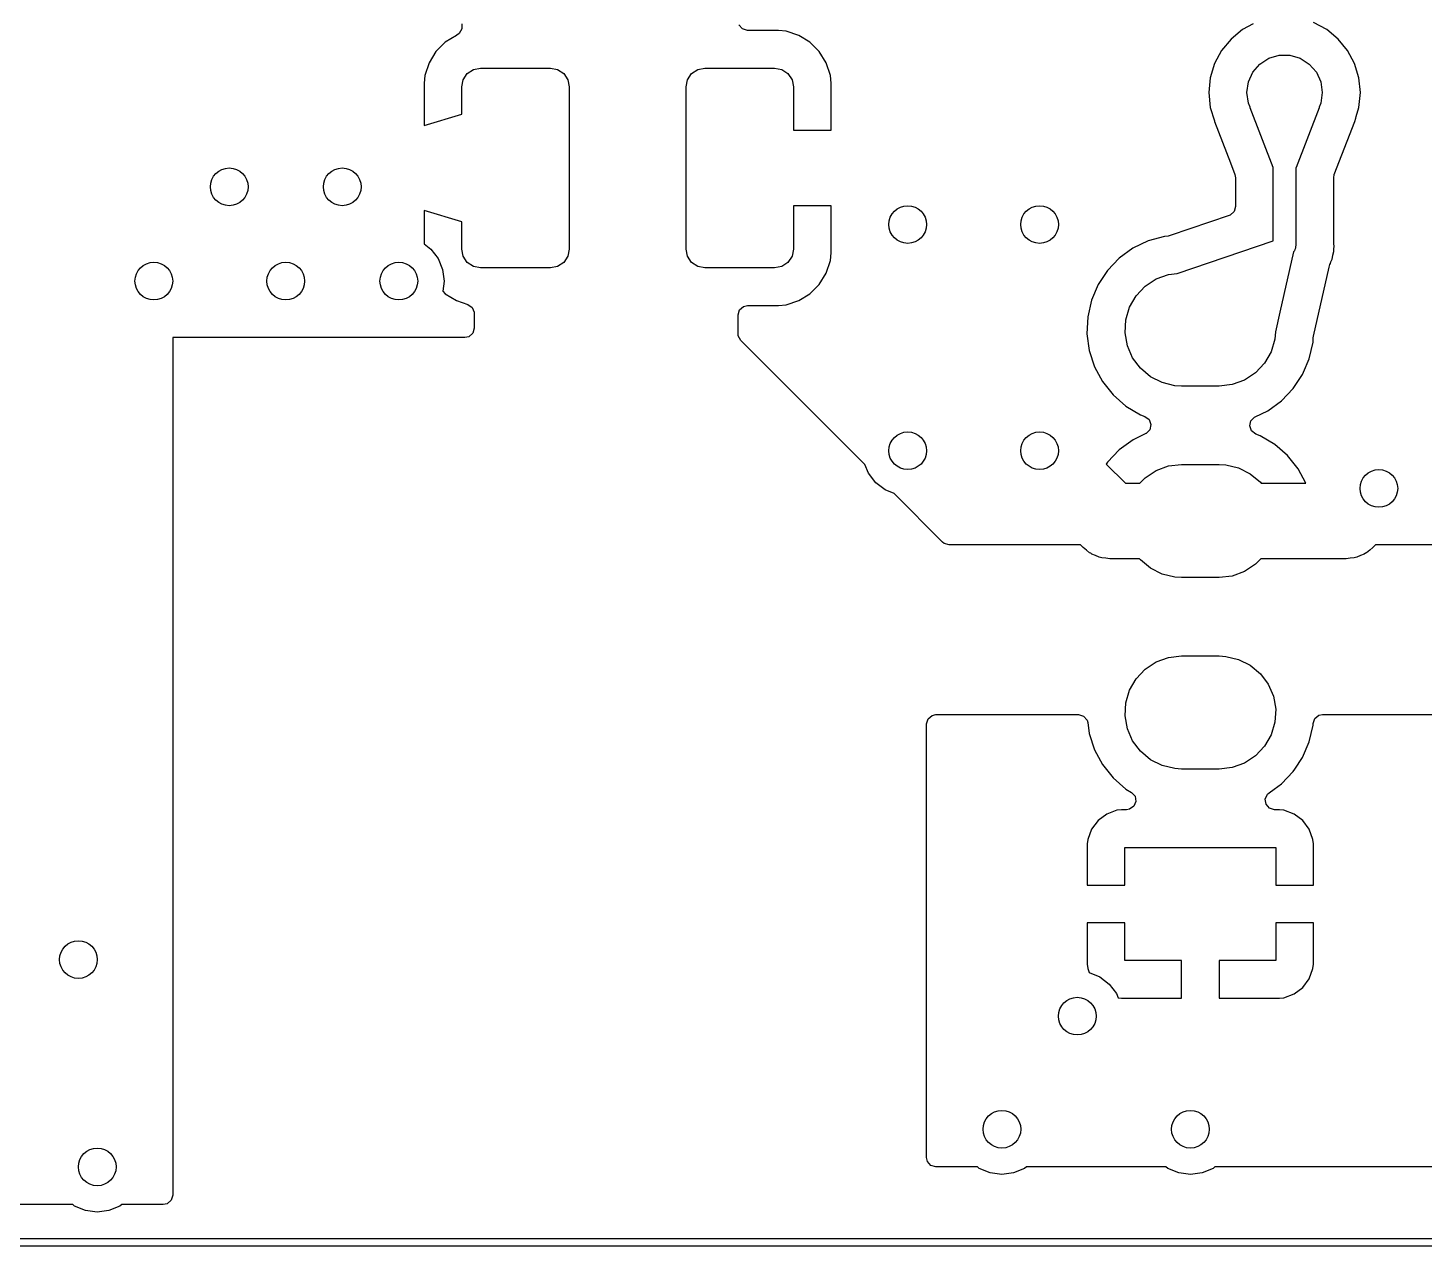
# Model space of a CAD drawing. Extents: x 90 to 175, y -109.5 to -35.9.
# Drawn here: x 140.08 to 158.6, y -100.05 to -83.89 of the extents above; entities that cross this region are included whole.
import ezdxf

# ---------------------------------------------------------------- set-up
doc = ezdxf.new("R2010")
doc.units = 0
doc.layers.add('BLACK', color=7, linetype='CONTINUOUS')

msp = doc.modelspace()

# ---------------------------------------------------------------- linework, layer by layer
at = {"layer": 'BLACK', "linetype": 'CONTINUOUS'}
for p, q in [((145.834167, -83.836469), (145.837284, -83.906269)), ((149.556961, -83.905315), (149.511206, -83.852511)), ((156.331416, -83.839281), (156.191467, -83.914086)), ((157.308532, -83.914086), (157.134733, -83.821188)), ((145.765884, -83.990639), (145.616655, -84.082684)), ((145.769279, -83.989056), (145.765884, -83.990639)), ((145.80217, -83.966674), (145.769279, -83.989056)), ((145.837284, -83.906269), (145.80217, -83.966674)), ((149.624, -83.925), (149.556961, -83.905315)), ((150.034985, -83.925), (149.624, -83.925)), ((150.137689, -83.935493), (150.034985, -83.925)), ((150.137696, -83.935494), (150.137689, -83.935493)), ((150.304118, -83.990641), (150.137696, -83.935494)), ((150.304123, -83.990643), (150.304118, -83.990641)), ((150.453344, -84.082684), (150.304123, -83.990643)), ((156.039116, -84.039116), (155.91409, -84.19146)), ((156.19146, -83.91409), (156.039116, -84.039116)), ((156.191467, -83.914086), (156.19146, -83.91409)), ((157.308539, -83.91409), (157.308532, -83.914086)), ((157.460883, -84.039116), (157.308539, -83.91409)), ((157.585909, -84.19146), (157.460883, -84.039116)), ((145.492684, -84.206655), (145.400643, -84.355876)), ((145.616655, -84.082684), (145.492684, -84.206655)), ((150.577315, -84.206655), (150.453344, -84.082684)), ((150.669356, -84.355876), (150.577315, -84.206655)), ((155.914086, -84.191467), (155.821188, -84.365266)), ((155.91409, -84.19146), (155.914086, -84.191467)), ((156.542292, -84.295184), (156.678843, -84.255089)), ((156.678843, -84.255089), (156.821157, -84.255089)), ((156.821157, -84.255089), (156.957708, -84.295184)), ((157.585913, -84.191467), (157.585909, -84.19146)), ((157.678811, -84.365266), (157.585913, -84.191467)), ((145.400641, -84.355881), (145.345494, -84.522303)), ((145.400643, -84.355876), (145.400641, -84.355881)), ((145.908224, -84.498224), (145.98933, -84.44403)), ((145.98933, -84.44403), (146.085002, -84.425001)), ((146.085002, -84.425001), (147.009999, -84.425)), ((147.009999, -84.425), (147.10567, -84.44403)), ((147.10567, -84.44403), (147.186776, -84.498224)), ((148.883224, -84.498224), (148.96433, -84.44403)), ((148.96433, -84.44403), (149.060002, -84.425001)), ((149.060002, -84.425001), (149.984999, -84.425)), ((149.984999, -84.425), (150.08067, -84.44403)), ((150.08067, -84.44403), (150.161776, -84.498224)), ((150.669358, -84.355881), (150.669356, -84.355876)), ((150.724505, -84.522303), (150.669358, -84.355881)), ((155.821188, -84.365266), (155.763975, -84.55387)), ((156.329373, -84.47968), (156.42257, -84.372125)), ((156.42257, -84.372125), (156.542292, -84.295184)), ((156.957708, -84.295184), (157.07743, -84.372125)), ((157.07743, -84.372125), (157.170627, -84.47968)), ((157.678811, -84.365269), (157.678811, -84.365266)), ((157.678814, -84.365273), (157.678811, -84.365269)), ((157.736024, -84.553868), (157.678814, -84.365273)), ((145.345493, -84.52231), (145.335, -84.625014)), ((145.335, -84.625014), (145.335, -85.186623)), ((145.345494, -84.522303), (145.345493, -84.52231)), ((145.835, -84.675001), (145.85403, -84.57933)), ((145.85403, -84.57933), (145.908224, -84.498224)), ((147.186776, -84.498224), (147.24097, -84.57933)), ((147.24097, -84.57933), (147.259999, -84.675002)), ((148.81, -84.675001), (148.82903, -84.57933)), ((148.82903, -84.57933), (148.883224, -84.498224)), ((150.161776, -84.498224), (150.21597, -84.57933)), ((150.21597, -84.57933), (150.234999, -84.675002)), ((150.724506, -84.52231), (150.724505, -84.522303)), ((150.734999, -84.625014), (150.724506, -84.52231)), ((150.735, -84.625027), (150.734999, -84.625014)), ((150.735, -85.25), (150.735, -84.625027)), ((155.763975, -84.55387), (155.744659, -84.75)), ((156.25, -84.75), (156.270254, -84.609134)), ((156.270254, -84.609134), (156.329373, -84.47968)), ((157.170627, -84.47968), (157.229746, -84.609134)), ((157.229746, -84.609134), (157.25, -84.75)), ((157.755341, -84.75), (157.736024, -84.553868)), ((145.835, -85.0375), (145.835, -84.675001)), ((147.259999, -84.675002), (147.26, -86.824999)), ((148.810001, -86.824998), (148.81, -84.675001)), ((150.234999, -84.675002), (150.234999, -85.25)), ((155.744659, -84.75), (155.763975, -84.94613)), ((156.270254, -84.890866), (156.25, -84.75)), ((157.25, -84.75), (157.229746, -84.890866)), ((157.736024, -84.946132), (157.755341, -84.75)), ((155.763975, -84.94613), (155.818669, -85.12643)), ((156.29355, -84.941877), (156.270254, -84.890866)), ((156.292161, -84.951973), (156.292381, -84.943021)), ((156.597111, -85.742511), (156.292161, -84.951973)), ((156.292381, -84.943021), (156.29355, -84.941877)), ((157.207838, -84.951973), (156.902889, -85.742511)), ((157.229746, -84.890866), (157.206408, -84.941968)), ((157.206408, -84.941968), (157.20774, -84.943305)), ((157.20774, -84.943305), (157.207838, -84.951973)), ((157.698711, -85.069131), (157.736024, -84.946132)), ((145.335, -85.186623), (145.835, -85.0375)), ((155.818669, -85.12643), (155.819771, -85.130578)), ((155.819771, -85.130578), (155.820532, -85.133897)), ((155.820532, -85.133897), (155.820533, -85.1339)), ((155.820533, -85.1339), (155.820534, -85.133903)), ((155.820534, -85.133903), (156.031621, -85.681114)), ((157.408809, -85.835541), (157.679472, -85.133884)), ((157.679471, -85.133885), (157.694441, -85.088896)), ((157.679472, -85.133884), (157.679471, -85.133885)), ((157.694441, -85.088896), (157.694444, -85.088866)), ((157.694444, -85.088866), (157.698711, -85.069131)), ((150.234999, -85.25), (150.735, -85.25)), ((156.031621, -85.681114), (156.091191, -85.835541)), ((156.599754, -85.746573), (156.597111, -85.742511)), ((156.902889, -85.742511), (156.9, -85.745545)), ((156.9, -85.745545), (156.9, -86.775)), ((156.091191, -85.835541), (156.0995, -85.880169)), ((156.0995, -85.880169), (156.0995, -86.261956)), ((156.6, -85.746674), (156.599754, -85.746573)), ((156.6, -86.712868), (156.6, -85.746674)), ((157.4005, -85.880168), (157.408809, -85.835541)), ((157.4005, -86.741389), (157.4005, -85.880168)), ((150.735, -86.25), (150.235, -86.25)), ((150.235, -86.25), (150.235, -86.824999)), ((150.735, -86.874972), (150.735, -86.25)), ((156.0995, -86.261956), (156.079815, -86.328995)), ((145.835001, -86.4625), (145.335, -86.313376)), ((145.335, -86.313376), (145.335, -86.757241)), ((145.835001, -86.824998), (145.835001, -86.4625)), ((156.015603, -86.379292), (155.232691, -86.646872)), ((156.027011, -86.37475), (156.015603, -86.379292)), ((156.079815, -86.328995), (156.027011, -86.37475)), ((155.158304, -86.657124), (154.941339, -86.717003)), ((155.15831, -86.657123), (155.158304, -86.657124)), ((155.158312, -86.657123), (155.15831, -86.657123)), ((155.203709, -86.653036), (155.158312, -86.657123)), ((155.232691, -86.646872), (155.203709, -86.653036)), ((145.335, -86.757241), (145.424264, -86.825736)), ((145.424264, -86.825736), (145.519615, -86.95)), ((145.85403, -86.92067), (145.835001, -86.824998)), ((147.26, -86.824999), (147.24097, -86.92067)), ((148.82903, -86.92067), (148.810001, -86.824998)), ((150.235, -86.824999), (150.21597, -86.92067)), ((154.738525, -86.814671), (154.556427, -86.946973)), ((154.738533, -86.814667), (154.738525, -86.814671)), ((154.941326, -86.717008), (154.738533, -86.814667)), ((154.941339, -86.717003), (154.941326, -86.717008)), ((155.326388, -87.149058), (156.59816, -86.714399)), ((156.59816, -86.714399), (156.59853, -86.714337)), ((156.59853, -86.714337), (156.6, -86.712868)), ((156.879904, -86.85), (156.866108, -86.863795)), ((156.885015, -86.830925), (156.879904, -86.85)), ((156.894889, -86.813823), (156.885015, -86.830925)), ((156.9, -86.775), (156.894889, -86.794074)), ((156.894889, -86.794074), (156.894889, -86.813823)), ((157.388417, -86.904234), (157.4005, -86.857177)), ((157.400775, -86.747227), (157.4005, -86.741389)), ((157.4005, -86.835955), (157.402027, -86.816555)), ((157.4005, -86.857177), (157.4005, -86.835955)), ((157.405347, -86.795595), (157.400775, -86.747227)), ((157.402027, -86.816555), (157.405347, -86.795595)), ((145.519615, -86.95), (145.579555, -87.094709)), ((145.908224, -87.001776), (145.85403, -86.92067)), ((145.98933, -87.05597), (145.908224, -87.001776)), ((147.186776, -87.001776), (147.10567, -87.05597)), ((147.24097, -86.92067), (147.186776, -87.001776)), ((148.883224, -87.001776), (148.82903, -86.92067)), ((148.96433, -87.05597), (148.883224, -87.001776)), ((150.161776, -87.001776), (150.08067, -87.05597)), ((150.21597, -86.92067), (150.161776, -87.001776)), ((150.669358, -87.144118), (150.724505, -86.977696)), ((150.724505, -86.977696), (150.724506, -86.977689)), ((150.724506, -86.977689), (150.734999, -86.874985)), ((150.734999, -86.874985), (150.735, -86.874972)), ((154.556425, -86.946974), (154.400866, -87.109676)), ((154.556427, -86.946973), (154.556425, -86.946974)), ((156.866108, -86.863795), (156.685927, -87.661415)), ((157.339223, -87.063537), (157.351512, -87.031126)), ((157.351512, -87.031126), (157.359627, -87.016368)), ((157.359627, -87.016368), (157.364904, -86.995808)), ((157.364904, -86.995808), (157.371206, -86.977403)), ((157.371206, -86.977403), (157.379636, -86.957926)), ((157.379636, -86.957926), (157.387235, -86.909945)), ((157.387235, -86.909945), (157.388417, -86.904234)), ((145.579555, -87.094709), (145.6, -87.25)), ((146.085001, -87.075), (145.98933, -87.05597)), ((147.009998, -87.074999), (146.085001, -87.075)), ((147.10567, -87.05597), (147.009998, -87.074999)), ((149.060001, -87.075), (148.96433, -87.05597)), ((149.984998, -87.074999), (149.060001, -87.075)), ((150.08067, -87.05597), (149.984998, -87.074999)), ((150.577315, -87.293344), (150.669356, -87.144123)), ((150.669356, -87.144123), (150.669358, -87.144118)), ((154.400866, -87.109676), (154.276863, -87.297533)), ((154.900409, -87.317967), (155.045901, -87.222276)), ((155.045901, -87.222276), (155.209538, -87.162716)), ((155.209538, -87.162716), (155.326388, -87.149058)), ((157.132294, -87.979569), (157.339223, -87.063537)), ((145.6, -87.25), (145.582472, -87.383132)), ((145.582472, -87.383132), (145.616655, -87.417315)), ((150.453344, -87.417315), (150.577315, -87.293344)), ((154.276863, -87.297533), (154.188399, -87.504504)), ((154.780908, -87.444631), (154.900409, -87.317967)), ((145.616655, -87.417315), (145.765876, -87.509356)), ((145.765876, -87.509356), (145.765883, -87.509359)), ((145.765883, -87.509359), (145.915003, -87.558772)), ((145.915003, -87.558772), (145.972449, -87.598544)), ((149.519685, -87.631961), (149.572489, -87.586206)), ((149.572489, -87.586206), (149.624, -87.575)), ((149.624, -87.575), (150.034973, -87.575)), ((150.034973, -87.575), (150.034985, -87.574999)), ((150.034985, -87.574999), (150.137689, -87.564506)), ((150.137689, -87.564506), (150.137696, -87.564505)), ((150.137696, -87.564505), (150.304118, -87.509358)), ((150.304118, -87.509358), (150.304123, -87.509356)), ((150.304123, -87.509356), (150.453344, -87.417315)), ((154.188395, -87.504517), (154.13831, -87.723957)), ((154.188399, -87.504504), (154.188395, -87.504517)), ((154.643894, -87.762264), (154.693838, -87.59544)), ((154.693838, -87.59544), (154.780908, -87.444631)), ((145.972449, -87.598544), (145.999272, -87.66306)), ((145.999272, -87.66306), (146, -87.676478)), ((146, -87.676478), (146, -87.876)), ((149.5, -87.699), (149.519685, -87.631961)), ((149.5, -87.948638), (149.5, -87.699)), ((154.138308, -87.723968), (154.12821, -87.948825)), ((154.13831, -87.723957), (154.138308, -87.723968)), ((154.633769, -87.936109), (154.643894, -87.762264)), ((156.685927, -87.661415), (156.626942, -87.922529)), ((145.980315, -87.943039), (145.927511, -87.988794)), ((146, -87.876), (145.980315, -87.943039)), ((149.502834, -87.974996), (149.5, -87.948638)), ((154.12821, -87.948825), (154.12821, -87.94883)), ((154.12821, -87.94883), (154.158425, -88.171887)), ((154.664008, -88.107602), (154.633769, -87.936109)), ((156.626942, -87.922529), (156.621106, -88.022736)), ((145.876, -88), (142, -88)), ((142, -88), (142, -99.3755)), ((145.927511, -87.988794), (145.876, -88)), ((149.536319, -88.036319), (149.502834, -87.974996)), ((151.18116, -89.68116), (149.536319, -88.036319)), ((154.732981, -88.2675), (154.664008, -88.107602)), ((156.621106, -88.022736), (156.571162, -88.18956)), ((157.076603, -88.280488), (157.126691, -88.061037)), ((157.126691, -88.061037), (157.129372, -88.001317)), ((157.129372, -88.001317), (157.132294, -87.979569)), ((154.158425, -88.171887), (154.158426, -88.17189)), ((154.158426, -88.17189), (154.227983, -88.385965)), ((154.83697, -88.407181), (154.732981, -88.2675)), ((156.571162, -88.18956), (156.484092, -88.340369)), ((156.999876, -88.46), (157.0766, -88.280495)), ((157.076599, -88.280495), (157.076603, -88.280488)), ((157.0766, -88.280495), (157.076599, -88.280495)), ((154.227983, -88.385965), (154.334646, -88.584178)), ((154.970368, -88.519116), (154.83697, -88.407181)), ((155.125985, -88.597269), (154.970368, -88.519116)), ((156.364591, -88.467033), (156.219099, -88.562724)), ((156.484092, -88.340369), (156.364591, -88.467033)), ((156.864132, -88.675325), (156.988135, -88.487468)), ((156.988135, -88.487468), (156.999876, -88.46)), ((154.334646, -88.584178), (154.334648, -88.584181)), ((154.334648, -88.584181), (154.474989, -88.760163)), ((155.29543, -88.637429), (155.125985, -88.597269)), ((155.3825, -88.6425), (155.29543, -88.637429)), ((155.8825, -88.6425), (155.3825, -88.6425)), ((156.055462, -88.622284), (155.8825, -88.6425)), ((156.219099, -88.562724), (156.055462, -88.622284)), ((156.708578, -88.838022), (156.864132, -88.675325)), ((154.474989, -88.760163), (154.474991, -88.760164)), ((154.474991, -88.760164), (154.474992, -88.760166)), ((154.474992, -88.760166), (154.644504, -88.908265)), ((156.526473, -88.970329), (156.708578, -88.838022)), ((154.644504, -88.908265), (154.837736, -89.023715)), ((154.837736, -89.023715), (154.897248, -89.04605)), ((154.897248, -89.04605), (154.953096, -89.088035)), ((156.302636, -89.10375), (156.352142, -89.054445)), ((156.352142, -89.054445), (156.357486, -89.051707)), ((156.357486, -89.051707), (156.526473, -88.970329)), ((154.962389, -89.221792), (154.912883, -89.271096)), ((154.953096, -89.088035), (154.97738, -89.153549)), ((154.97738, -89.153549), (154.962389, -89.221792)), ((156.287644, -89.171992), (156.302636, -89.10375)), ((156.311927, -89.237506), (156.287644, -89.171992)), ((156.367775, -89.279492), (156.311927, -89.237506)), ((154.738783, -89.355102), (154.556758, -89.487351)), ((154.738791, -89.355098), (154.738783, -89.355102)), ((154.907479, -89.273863), (154.738791, -89.355098)), ((154.912883, -89.271096), (154.907479, -89.273863)), ((156.427048, -89.301738), (156.367775, -89.279492)), ((156.427053, -89.30174), (156.427048, -89.301738)), ((156.620199, -89.41714), (156.427053, -89.30174)), ((156.620207, -89.417147), (156.620199, -89.41714)), ((156.789645, -89.565179), (156.620207, -89.417147)), ((154.55675, -89.487357), (154.401262, -89.649986)), ((154.556758, -89.487351), (154.55675, -89.487357)), ((156.929932, -89.741095), (156.789645, -89.565179)), ((151.230385, -89.8), (151.18116, -89.68116)), ((151.325736, -89.924264), (151.230385, -89.8)), ((154.401262, -89.649986), (154.383698, -89.676592)), ((154.383698, -89.676592), (154.639606, -89.9325)), ((154.900409, -89.857967), (155.045901, -89.762276)), ((155.045901, -89.762276), (155.209538, -89.702716)), ((155.209538, -89.702716), (155.3825, -89.6825)), ((155.3825, -89.6825), (155.8825, -89.6825)), ((155.8825, -89.6825), (155.96957, -89.687571)), ((155.96957, -89.687571), (156.139015, -89.727731)), ((156.139015, -89.727731), (156.294632, -89.805884)), ((156.294632, -89.805884), (156.42803, -89.917819)), ((156.929934, -89.741098), (156.929932, -89.741095)), ((157.032932, -89.9325), (156.929934, -89.741098)), ((151.45, -90.019615), (151.325736, -89.924264)), ((154.639606, -89.9325), (154.830091, -89.9325)), ((154.830091, -89.9325), (154.900409, -89.857967)), ((156.42803, -89.917819), (156.43896, -89.9325)), ((156.43896, -89.9325), (157.032932, -89.9325)), ((151.568839, -90.068839), (151.45, -90.019615)), ((152.213681, -90.713681), (151.568839, -90.068839)), ((152.234323, -90.730315), (152.213681, -90.713681)), ((152.301362, -90.75), (152.234323, -90.730315)), ((154.039653, -90.75), (152.301362, -90.75)), ((154.042491, -90.749597), (154.039653, -90.75)), ((154.078947, -90.786053), (154.042491, -90.749597)), ((154.121755, -90.818099), (154.078947, -90.786053)), ((154.16218, -90.853127), (154.121755, -90.818099)), ((154.178509, -90.860584), (154.16218, -90.853127)), ((154.192876, -90.871339), (154.178509, -90.860584)), ((154.242983, -90.890028), (154.192876, -90.871339)), ((154.291634, -90.912246), (154.242983, -90.890028)), ((154.309399, -90.9148), (154.291634, -90.912246)), ((154.326217, -90.921073), (154.309399, -90.9148)), ((154.379561, -90.924888), (154.326217, -90.921073)), ((154.4325, -90.9325), (154.379561, -90.924888)), ((157.620438, -90.924888), (157.5675, -90.9325)), ((157.673783, -90.921073), (157.620438, -90.924888)), ((157.6906, -90.9148), (157.673783, -90.921073)), ((157.708366, -90.912246), (157.6906, -90.9148)), ((157.757016, -90.890028), (157.708366, -90.912246)), ((157.807124, -90.871339), (157.757016, -90.890028)), ((157.82149, -90.860584), (157.807124, -90.871339)), ((157.83782, -90.853127), (157.82149, -90.860584)), ((157.878244, -90.818099), (157.83782, -90.853127)), ((157.921053, -90.786053), (157.878244, -90.818099)), ((157.957106, -90.75), (157.921053, -90.786053)), ((161.675001, -90.75), (157.957106, -90.75)), ((154.82604, -90.9325), (154.4325, -90.9325)), ((154.83697, -90.947181), (154.82604, -90.9325)), ((154.970368, -91.059116), (154.83697, -90.947181)), ((155.125985, -91.137269), (154.970368, -91.059116)), ((156.219099, -91.102724), (156.055462, -91.162284)), ((156.364591, -91.007033), (156.219099, -91.102724)), ((156.434909, -90.9325), (156.364591, -91.007033)), ((157.5675, -90.9325), (156.434909, -90.9325)), ((155.29543, -91.177429), (155.125985, -91.137269)), ((155.3825, -91.1825), (155.29543, -91.177429)), ((155.8825, -91.1825), (155.3825, -91.1825)), ((156.055462, -91.162284), (155.8825, -91.1825)), ((155.209538, -92.242716), (155.3825, -92.2225)), ((155.3825, -92.2225), (155.8825, -92.2225)), ((155.8825, -92.2225), (155.96957, -92.227571)), ((155.96957, -92.227571), (156.139015, -92.267731)), ((154.780908, -92.524631), (154.900409, -92.397967)), ((154.900409, -92.397967), (155.045901, -92.302276)), ((155.045901, -92.302276), (155.209538, -92.242716)), ((156.139015, -92.267731), (156.294632, -92.345884)), ((156.294632, -92.345884), (156.42803, -92.457819)), ((154.693838, -92.67544), (154.780908, -92.524631)), ((156.42803, -92.457819), (156.532019, -92.5975)), ((156.532019, -92.5975), (156.600992, -92.757398)), ((154.643894, -92.842264), (154.693838, -92.67544)), ((156.600992, -92.757398), (156.631231, -92.928891)), ((154.633769, -93.016109), (154.643894, -92.842264)), ((156.631231, -92.928891), (156.621106, -93.102736)), ((152, -93.124), (152.019685, -93.056961)), ((152, -95.7625), (152, -93.124)), ((152.019685, -93.056961), (152.072489, -93.011206)), ((152.072489, -93.011206), (152.124, -93)), ((152.124, -93), (154.015969, -93)), ((154.015969, -93), (154.083008, -93.019685)), ((154.083008, -93.019685), (154.128763, -93.072489)), ((154.128763, -93.072489), (154.138846, -93.107354)), ((154.138846, -93.107354), (154.158425, -93.251887)), ((154.664008, -93.187602), (154.633769, -93.016109)), ((156.621106, -93.102736), (156.571162, -93.26956)), ((157.076603, -93.360488), (157.126691, -93.141037)), ((157.126691, -93.141037), (157.127706, -93.118435)), ((157.127706, -93.118435), (157.150379, -93.052347)), ((157.150379, -93.052347), (157.205183, -93.009008)), ((157.205183, -93.009008), (157.251581, -93)), ((157.251581, -93), (161.051, -93)), ((154.158425, -93.251887), (154.158426, -93.25189)), ((154.158426, -93.25189), (154.227983, -93.465965)), ((154.732981, -93.3475), (154.664008, -93.187602)), ((156.571162, -93.26956), (156.484092, -93.420369)), ((154.227983, -93.465965), (154.334646, -93.664178)), ((154.83697, -93.487181), (154.732981, -93.3475)), ((154.970368, -93.599116), (154.83697, -93.487181)), ((156.484092, -93.420369), (156.364591, -93.547033)), ((156.988135, -93.567468), (157.076603, -93.360488)), ((154.334646, -93.664178), (154.334648, -93.664181)), ((154.334648, -93.664181), (154.474989, -93.840163)), ((155.125985, -93.677269), (154.970368, -93.599116)), ((155.29543, -93.717429), (155.125985, -93.677269)), ((156.055462, -93.702284), (155.8825, -93.7225)), ((156.219099, -93.642724), (156.055462, -93.702284)), ((156.364591, -93.547033), (156.219099, -93.642724)), ((156.884149, -93.725), (156.988135, -93.567468)), ((154.474989, -93.840163), (154.474991, -93.840164)), ((154.474991, -93.840164), (154.474992, -93.840166)), ((154.474992, -93.840166), (154.644504, -93.988265)), ((155.3825, -93.7225), (155.29543, -93.717429)), ((155.8825, -93.7225), (155.3825, -93.7225)), ((156.708578, -93.918022), (156.864132, -93.755325)), ((156.864132, -93.755325), (156.884149, -93.725)), ((154.644504, -93.988265), (154.717792, -94.032052)), ((154.717792, -94.032052), (154.765246, -94.083335)), ((156.493339, -94.120853), (156.522364, -94.057297)), ((156.522364, -94.057297), (156.543192, -94.038182)), ((156.543192, -94.038182), (156.611897, -93.988265)), ((156.611897, -93.988265), (156.708578, -93.918022)), ((154.584655, -94.2625), (154.525127, -94.268901)), ((154.654193, -94.2625), (154.584655, -94.2625)), ((154.692992, -94.256274), (154.654193, -94.2625)), ((154.750506, -94.216601), (154.692992, -94.256274)), ((154.777441, -94.152132), (154.750506, -94.216601)), ((154.765246, -94.083335), (154.777441, -94.152132)), ((156.503283, -94.190011), (156.493339, -94.120853)), ((156.549038, -94.242815), (156.503283, -94.190011)), ((156.616077, -94.2625), (156.549038, -94.242815)), ((156.680344, -94.2625), (156.616077, -94.2625)), ((156.739872, -94.268901), (156.680344, -94.2625)), ((154.275309, -94.405312), (154.189149, -94.520406)), ((154.275312, -94.405309), (154.275309, -94.405312)), ((154.390406, -94.319149), (154.275312, -94.405309)), ((154.390413, -94.319145), (154.390406, -94.319149)), ((154.52512, -94.268903), (154.390413, -94.319145)), ((154.525127, -94.268901), (154.52512, -94.268903)), ((156.739879, -94.268903), (156.739872, -94.268901)), ((156.874586, -94.319145), (156.739879, -94.268903)), ((156.874593, -94.319149), (156.874586, -94.319145)), ((156.989687, -94.405309), (156.874593, -94.319149)), ((156.98969, -94.405312), (156.989687, -94.405309)), ((157.07585, -94.520406), (156.98969, -94.405312)), ((154.189145, -94.520413), (154.138903, -94.65512)), ((154.189149, -94.520406), (154.189145, -94.520413)), ((157.075854, -94.520413), (157.07585, -94.520406)), ((157.126096, -94.65512), (157.075854, -94.520413)), ((154.138901, -94.655127), (154.1325, -94.714655)), ((154.1325, -94.714655), (154.1325, -95.2625)), ((154.138903, -94.65512), (154.138901, -94.655127)), ((154.6325, -95.2625), (154.6325, -94.7625)), ((154.6325, -94.7625), (156.6325, -94.7625)), ((156.6325, -94.7625), (156.6325, -95.2625)), ((157.126098, -94.655127), (157.126096, -94.65512)), ((157.132499, -94.714655), (157.126098, -94.655127)), ((157.1325, -94.714672), (157.132499, -94.714655)), ((157.1325, -95.2625), (157.1325, -94.714672)), ((154.1325, -95.2625), (154.6325, -95.2625)), ((156.6325, -95.2625), (157.1325, -95.2625)), ((152, -98.876), (152, -95.7625)), ((154.6325, -95.7625), (154.1325, -95.7625)), ((154.1325, -95.7625), (154.1325, -96.310344)), ((154.6325, -96.2625), (154.6325, -95.7625)), ((157.1325, -95.7625), (156.6325, -95.7625)), ((156.6325, -95.7625), (156.6325, -96.2625)), ((157.1325, -96.310327), (157.1325, -95.7625)), ((155.3825, -96.2625), (154.6325, -96.2625)), ((155.3825, -96.7625), (155.3825, -96.2625)), ((156.6325, -96.2625), (155.8825, -96.2625)), ((155.8825, -96.2625), (155.8825, -96.7625)), ((154.1325, -96.310344), (154.138901, -96.369872)), ((154.138901, -96.369872), (154.138903, -96.369879)), ((154.138903, -96.369879), (154.158214, -96.421655)), ((154.158214, -96.421655), (154.3, -96.480385)), ((154.3, -96.480385), (154.424264, -96.575736)), ((157.075854, -96.504586), (157.126096, -96.369879)), ((157.126096, -96.369879), (157.126098, -96.369872)), ((157.126098, -96.369872), (157.132499, -96.310344)), ((157.132499, -96.310344), (157.1325, -96.310327)), ((154.424264, -96.575736), (154.519615, -96.7)), ((156.874593, -96.70585), (156.989687, -96.61969)), ((156.989687, -96.61969), (156.98969, -96.619687)), ((156.98969, -96.619687), (157.07585, -96.504593)), ((157.07585, -96.504593), (157.075854, -96.504586)), ((154.519615, -96.7), (154.543677, -96.758092)), ((154.543677, -96.758092), (154.584655, -96.762499)), ((154.584655, -96.762499), (154.584672, -96.7625)), ((154.584672, -96.7625), (155.3825, -96.7625)), ((155.8825, -96.7625), (156.680328, -96.7625)), ((156.680328, -96.7625), (156.680344, -96.762499)), ((156.680344, -96.762499), (156.739872, -96.756098)), ((156.739872, -96.756098), (156.739879, -96.756096)), ((156.739879, -96.756096), (156.874586, -96.705854)), ((156.874586, -96.705854), (156.874593, -96.70585)), ((152.011206, -98.927511), (152, -98.876)), ((152.056961, -98.980315), (152.011206, -98.927511)), ((152.124, -99), (152.056961, -98.980315)), ((152.674437, -99), (152.124, -99)), ((152.7, -99.019615), (152.674437, -99)), ((152.844709, -99.079555), (152.7, -99.019615)), ((153, -99.1), (152.844709, -99.079555)), ((153.155291, -99.079555), (153, -99.1)), ((153.3, -99.019615), (153.155291, -99.079555)), ((153.325563, -99), (153.3, -99.019615)), ((155.174437, -99), (153.325563, -99)), ((155.2, -99.019615), (155.174437, -99)), ((155.344709, -99.079555), (155.2, -99.019615)), ((155.5, -99.1), (155.344709, -99.079555)), ((155.655291, -99.079555), (155.5, -99.1)), ((155.8, -99.019615), (155.655291, -99.079555)), ((155.825563, -99), (155.8, -99.019615)), ((160, -99), (155.825563, -99)), ((141.980315, -99.442539), (141.927511, -99.488294)), ((142, -99.3755), (141.980315, -99.442539)), ((140.674437, -99.5), (139.526334, -99.5)), ((140.7, -99.519615), (140.674437, -99.5)), ((140.844709, -99.579555), (140.7, -99.519615)), ((141, -99.6), (140.844709, -99.579555)), ((141.155291, -99.579555), (141, -99.6)), ((141.3, -99.519615), (141.155291, -99.579555)), ((141.326214, -99.4995), (141.3, -99.519615)), ((141.876, -99.4995), (141.326214, -99.4995)), ((141.927511, -99.488294), (141.876, -99.4995)), ((139.6, -99.95), (159.4, -99.95)), ((159.35, -100.05), (139.65, -100.05))]:
    msp.add_line(p, q, dxfattribs=at)
at = {"layer": 'BLACK'}
for centre in [(142.75, -86), (144.25, -86), (151.75, -86.5), (153.5, -86.5), (141.75, -87.25), (143.5, -87.25), (145, -87.25), (151.75, -89.5), (153.5, -89.5), (158, -90), (140.75, -96.25), (154, -97), (153, -98.5), (155.5, -98.5), (141, -99)]:
    msp.add_circle(centre, 0.25, dxfattribs=at)

doc.saveas('drawing.dxf')
